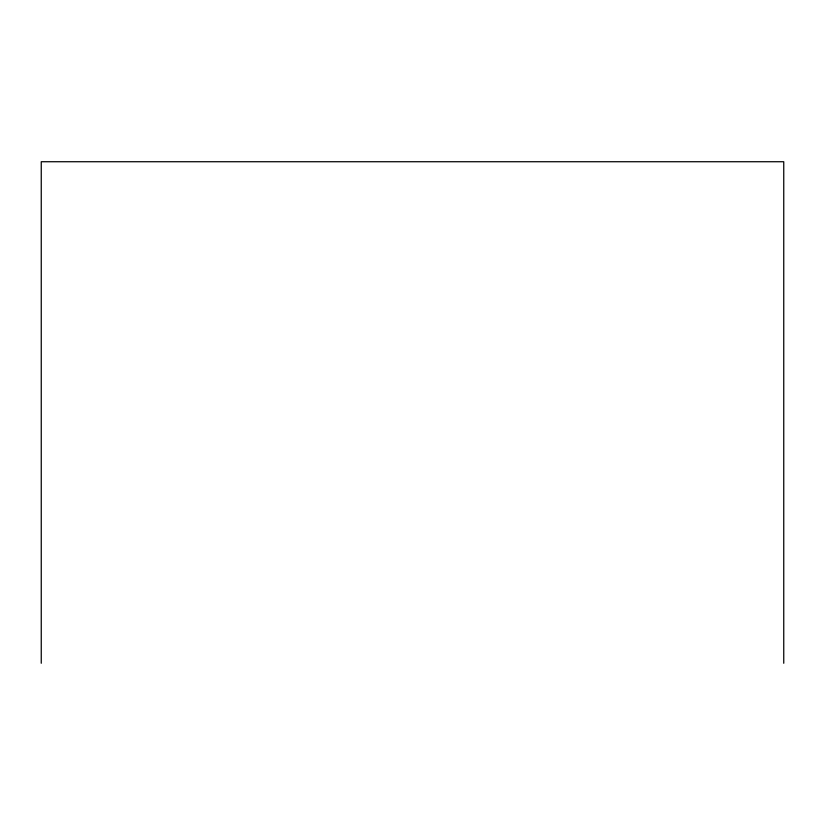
<?xml version="1.0" encoding="UTF-8"?>
<svg xmlns="http://www.w3.org/2000/svg" width="825" height="825" viewBox="0 0 825 825"><rect width="100%" height="100%" fill="white"/><g stroke="black" fill="none" stroke-linecap="round" stroke-linejoin="round"><path stroke-width="1.24" d="M783.75 663.269L783.75 161.731L41.25 161.731L41.25 663.269"/></g></svg>
